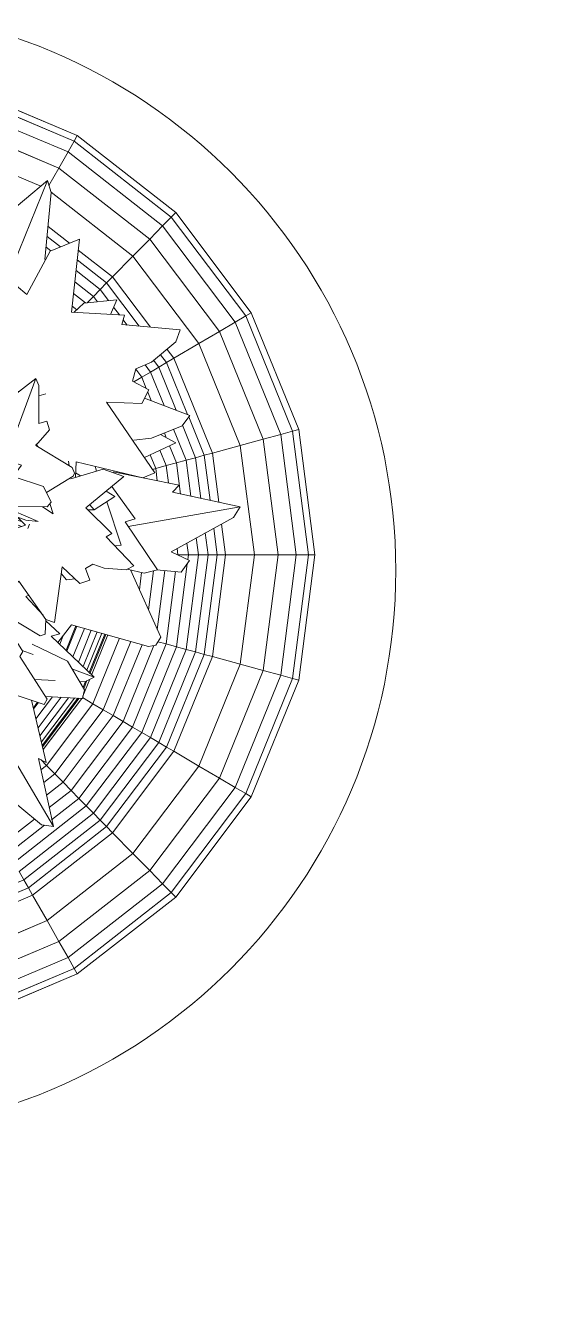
# Model space of a CAD drawing. Header units: metres. Extents: x -217 to -108, y -304 to -188.
# Drawn here: x -162.838 to -162.618, y -237.199 to -236.658 of the extents above; entities that cross this region are included whole.
import ezdxf

# ---------------------------------------------------------------- set-up
doc = ezdxf.new("R2010")
doc.units = ezdxf.units.M
for name, color, linetype, lineweight in [('A-FLOR', 192, 'Continuous', 9), ('A-WALL', 113, 'Continuous', 9), ('G-IMPT', 8, 'Continuous', 9), ('I-FURN', 30, 'Continuous', 9), ('L-PLNT', 71, 'Continuous', 9)]:
    doc.layers.add(name, color=color, linetype=linetype, lineweight=lineweight)

# ---------------------------------------------------------------- blocks, each defined once
blk = doc.blocks.new('Plant_8135 - FF_Model_ID4695_1_aconitum_dwg_Group_18-447932-Nivel 3')
at = {"layer": 'G-IMPT'}
for p, q in [((25.405, 27.629), (22.866, 28.7)), ((25.336, 27.507), (22.83, 28.565)), ((25.2, 27.267), (22.759, 28.296)), ((25.2, 27.267), (22.759, 28.296)), ((22.655, 27.9), (24.998, 26.911)), ((25.336, 27.507), (25.2, 27.267)), ((25.405, 27.629), (25.336, 27.507)), ((25.336, 27.507), (27.488, 25.825)), ((27.488, 25.825), (25.336, 27.507)), ((25.405, 27.629), (27.586, 25.924)), ((25.405, 27.629), (27.586, 25.924)), ((22.519, 27.383), (24.595, 26.507)), ((22.519, 27.383), (24.595, 26.507)), ((25.2, 27.267), (24.998, 26.911)), ((25.2, 27.267), (27.295, 25.629)), ((25.2, 27.267), (27.295, 25.629)), ((24.998, 26.911), (24.778, 26.523)), ((24.998, 26.911), (27.011, 25.338)), ((24.823, 26.379), (26.639, 24.96)), ((24.823, 26.379), (26.639, 24.96)), ((27.488, 25.825), (27.295, 25.629)), ((27.586, 25.924), (27.488, 25.825)), ((27.488, 25.825), (29.139, 23.633)), ((27.586, 25.924), (29.259, 23.703)), ((24.757, 25.616), (25.232, 25.245)), ((24.757, 25.616), (25.232, 25.245)), ((27.295, 25.629), (27.011, 25.338)), ((27.295, 25.629), (28.903, 23.494)), ((24.736, 25.395), (25.033, 25.163)), ((25.033, 25.163), (24.736, 25.395)), ((27.011, 25.338), (26.639, 24.96)), ((27.011, 25.338), (28.555, 23.289)), ((24.714, 25.157), (24.82, 25.074)), ((24.714, 25.157), (24.82, 25.074)), ((25.427, 25.092), (26.186, 24.499)), ((25.427, 25.092), (26.186, 24.499)), ((26.639, 24.96), (26.186, 24.499)), ((26.639, 24.96), (28.099, 23.021)), ((25.403, 24.873), (26.054, 24.364)), ((26.054, 24.364), (25.403, 24.873)), ((25.35, 24.389), (25.762, 24.067)), ((25.762, 24.067), (25.35, 24.389)), ((25.377, 24.639), (25.913, 24.22)), ((25.377, 24.639), (25.913, 24.22)), ((26.186, 24.499), (26.054, 24.364)), ((26.186, 24.499), (27.026, 23.383)), ((25.321, 24.127), (25.585, 23.921)), ((25.321, 24.127), (25.585, 23.921)), ((25.913, 24.22), (25.762, 24.067)), ((26.054, 24.364), (25.913, 24.22)), ((25.913, 24.22), (26.099, 23.973)), ((26.054, 24.364), (26.776, 23.406)), ((25.291, 23.852), (25.395, 23.771)), ((25.395, 23.771), (25.291, 23.852)), ((25.762, 24.067), (25.623, 23.924)), ((25.623, 23.924), (25.762, 24.067)), ((25.762, 24.067), (25.852, 23.948)), ((25.762, 24.067), (25.852, 23.948)), ((26.209, 23.826), (26.338, 23.655)), ((26.338, 23.655), (26.209, 23.826)), ((26.421, 23.545), (26.507, 23.431)), ((26.507, 23.431), (26.421, 23.545)), ((29.139, 23.633), (28.903, 23.494)), ((29.259, 23.703), (29.139, 23.633)), ((29.139, 23.633), (30.177, 21.079)), ((29.259, 23.703), (30.311, 21.116)), ((28.555, 23.289), (28.099, 23.021)), ((28.903, 23.494), (28.555, 23.289)), ((28.555, 23.289), (29.525, 20.901)), ((28.903, 23.494), (29.914, 21.008)), ((28.903, 23.494), (29.914, 21.008)), ((28.099, 23.021), (27.545, 22.695)), ((28.099, 23.021), (29.017, 20.763)), ((27.252, 22.773), (27.383, 22.6)), ((27.545, 22.695), (27.383, 22.6)), ((27.396, 22.893), (27.545, 22.695)), ((27.545, 22.695), (28.399, 20.594)), ((27.545, 22.695), (28.399, 20.594)), ((26.7, 22.45), (26.832, 22.275)), ((27.026, 22.389), (26.832, 22.275)), ((26.908, 22.547), (27.026, 22.389)), ((26.908, 22.547), (27.026, 22.389)), ((27.21, 22.498), (27.026, 22.389)), ((27.026, 22.389), (27.327, 21.649)), ((27.093, 22.653), (27.21, 22.498)), ((27.383, 22.6), (27.21, 22.498)), ((27.21, 22.498), (27.597, 21.546)), ((27.383, 22.6), (27.851, 21.45)), ((26.832, 22.275), (26.656, 22.172)), ((26.656, 22.172), (26.832, 22.275)), ((26.832, 22.275), (26.933, 22.027)), ((26.832, 22.275), (26.933, 22.027)), ((26.966, 21.945), (27.043, 21.757)), ((26.966, 21.945), (27.043, 21.757)), ((27.874, 21.394), (28.219, 20.545)), ((28.219, 20.545), (27.874, 21.394)), ((27.335, 21.039), (27.377, 20.935)), ((27.335, 21.039), (27.377, 20.935)), ((27.541, 21.124), (27.82, 20.436)), ((27.82, 20.436), (27.541, 21.124)), ((27.734, 21.209), (28.026, 20.492)), ((27.734, 21.209), (28.026, 20.492)), ((29.914, 21.008), (29.525, 20.901)), ((29.525, 20.901), (29.914, 21.008)), ((30.177, 21.079), (29.914, 21.008)), ((29.914, 21.008), (30.259, 18.34)), ((30.311, 21.116), (30.177, 21.079)), ((30.177, 21.079), (30.532, 18.34)), ((30.311, 21.116), (30.669, 18.34)), ((27.449, 20.758), (27.604, 20.377)), ((29.017, 20.763), (28.399, 20.594)), ((28.399, 20.594), (29.017, 20.763)), ((29.525, 20.901), (29.017, 20.763)), ((29.017, 20.763), (29.33, 18.34)), ((29.017, 20.763), (29.33, 18.34)), ((29.525, 20.901), (29.856, 18.34)), ((27.019, 20.557), (27.143, 20.251)), ((27.143, 20.251), (27.019, 20.557)), ((27.238, 20.659), (27.378, 20.315)), ((27.238, 20.659), (27.378, 20.315)), ((27.82, 20.436), (27.604, 20.377)), ((28.026, 20.492), (27.82, 20.436)), ((27.82, 20.436), (27.923, 19.638)), ((28.219, 20.545), (28.026, 20.492)), ((28.026, 20.492), (28.142, 19.591)), ((28.399, 20.594), (28.219, 20.545)), ((28.399, 20.594), (28.219, 20.545)), ((28.219, 20.545), (28.348, 19.547)), ((28.399, 20.594), (28.54, 19.506)), ((28.54, 19.506), (28.399, 20.594)), ((27.143, 20.251), (27.075, 20.233)), ((27.378, 20.315), (27.143, 20.251)), ((27.378, 20.315), (27.143, 20.251)), ((27.143, 20.251), (27.178, 19.981)), ((27.604, 20.377), (27.378, 20.315)), ((27.378, 20.315), (27.604, 20.377)), ((27.378, 20.315), (27.427, 19.932)), ((27.427, 19.932), (27.378, 20.315)), ((27.604, 20.377), (27.693, 19.687)), ((27.604, 20.377), (27.693, 19.687)), ((28.602, 19.021), (28.69, 18.34)), ((28.043, 18.714), (28.091, 18.34)), ((28.241, 18.823), (28.304, 18.34)), ((28.304, 18.34), (28.241, 18.823)), ((28.428, 18.926), (28.504, 18.34)), ((27.615, 18.478), (27.633, 18.34)), ((27.834, 18.599), (27.867, 18.34)), ((27.604, 16.302), (27.842, 18.143)), ((27.604, 16.302), (27.842, 18.143)), ((27.867, 18.34), (27.633, 18.34)), ((27.82, 16.243), (28.091, 18.34)), ((27.854, 18.235), (27.867, 18.34)), ((27.854, 18.235), (27.867, 18.34)), ((28.091, 18.34), (27.867, 18.34)), ((28.026, 16.187), (28.304, 18.34)), ((28.304, 18.34), (28.091, 18.34)), ((28.219, 16.134), (28.504, 18.34)), ((28.504, 18.34), (28.304, 18.34)), ((28.399, 16.085), (28.69, 18.34)), ((28.69, 18.34), (28.504, 18.34)), ((29.33, 18.34), (28.69, 18.34)), ((29.017, 15.917), (29.33, 18.34)), ((29.856, 18.34), (29.33, 18.34)), ((29.525, 15.778), (29.856, 18.34)), ((30.259, 18.34), (29.856, 18.34)), ((29.914, 15.672), (30.259, 18.34)), ((29.914, 15.672), (30.259, 18.34)), ((30.532, 18.34), (30.177, 15.6)), ((30.532, 18.34), (30.259, 18.34)), ((30.669, 18.34), (30.311, 15.563)), ((30.669, 18.34), (30.532, 18.34)), ((26.781, 17.566), (26.83, 17.947)), ((26.83, 17.947), (26.781, 17.566)), ((26.981, 17.12), (27.093, 17.986)), ((26.981, 17.12), (27.093, 17.986)), ((27.176, 16.686), (27.345, 17.989)), ((27.345, 17.989), (27.176, 16.686)), ((27.378, 16.364), (27.585, 17.968)), ((25.375, 16.763), (25.156, 16.223)), ((25.156, 16.223), (25.375, 16.763)), ((25.396, 16.757), (25.173, 16.207)), ((25.396, 16.757), (25.173, 16.207)), ((25.102, 16.567), (25.016, 16.356)), ((25.016, 16.356), (25.102, 16.567)), ((25.562, 16.71), (25.306, 16.08)), ((25.562, 16.71), (25.306, 16.08)), ((25.716, 16.666), (25.43, 15.962)), ((25.716, 16.666), (25.43, 15.962)), ((25.849, 16.629), (25.537, 15.861)), ((25.849, 16.629), (25.537, 15.861)), ((25.951, 16.6), (25.618, 15.783)), ((25.951, 16.6), (25.618, 15.783)), ((26.015, 16.582), (25.67, 15.734)), ((26.015, 16.582), (25.67, 15.734)), ((26.036, 16.576), (25.683, 15.705)), ((26.036, 16.576), (25.683, 15.705)), ((26.082, 16.563), (25.722, 15.675)), ((26.082, 16.563), (25.722, 15.675)), ((26.34, 16.49), (25.75, 15.04)), ((26.34, 16.49), (25.75, 15.04)), ((26.593, 16.418), (25.978, 14.906)), ((25.978, 14.906), (26.593, 16.418)), ((26.841, 16.348), (26.201, 14.775)), ((26.841, 16.348), (26.201, 14.775)), ((27.103, 16.33), (26.419, 14.647)), ((27.378, 16.364), (26.629, 14.523)), ((27.604, 16.302), (26.832, 14.404)), ((27.82, 16.243), (27.026, 14.29)), ((27.82, 16.243), (27.026, 14.29)), ((27.378, 16.364), (27.193, 16.414)), ((28.026, 16.187), (27.21, 14.182)), ((27.604, 16.302), (27.378, 16.364)), ((27.378, 16.364), (27.604, 16.302)), ((27.82, 16.243), (27.604, 16.302)), ((28.026, 16.187), (27.82, 16.243)), ((28.219, 16.134), (28.026, 16.187)), ((28.219, 16.134), (27.383, 14.08)), ((27.545, 13.985), (28.399, 16.085)), ((28.099, 13.659), (29.017, 15.917)), ((29.017, 15.917), (28.099, 13.659)), ((28.399, 16.085), (28.219, 16.134)), ((28.399, 16.085), (28.219, 16.134)), ((29.017, 15.917), (28.399, 16.085)), ((28.399, 16.085), (29.017, 15.917)), ((29.525, 15.778), (29.017, 15.917)), ((28.555, 13.391), (29.525, 15.778)), ((29.914, 15.672), (28.903, 13.186)), ((30.177, 15.6), (29.139, 13.047)), ((29.914, 15.672), (29.525, 15.778)), ((29.914, 15.672), (30.177, 15.6)), ((30.311, 15.563), (30.177, 15.6)), ((25.684, 15.583), (25.531, 15.205)), ((25.684, 15.583), (25.531, 15.205)), ((25.59, 15.537), (25.533, 15.397)), ((25.59, 15.537), (25.533, 15.397)), ((25.62, 15.552), (25.547, 15.373)), ((25.62, 15.552), (25.547, 15.373)), ((30.311, 15.563), (29.259, 12.977)), ((24.523, 15.073), (24.432, 14.952)), ((24.432, 14.952), (24.523, 15.073)), ((24.544, 15.066), (24.438, 14.925)), ((24.544, 15.066), (24.438, 14.925)), ((24.856, 15.194), (24.489, 14.707)), ((24.856, 15.194), (24.489, 14.707)), ((25.048, 15.183), (24.537, 14.505)), ((25.048, 15.183), (24.537, 14.505)), ((25.213, 15.173), (24.579, 14.331)), ((25.213, 15.173), (24.579, 14.331)), ((25.34, 15.166), (24.61, 14.197)), ((25.34, 15.166), (24.61, 14.197)), ((25.419, 15.161), (24.63, 14.113)), ((25.419, 15.161), (24.63, 14.113)), ((25.446, 15.16), (24.637, 14.085)), ((25.446, 15.16), (24.637, 14.085)), ((25.504, 15.156), (24.651, 14.024)), ((24.651, 14.024), (25.504, 15.156)), ((25.75, 15.04), (24.721, 13.674)), ((25.75, 15.04), (25.523, 15.174)), ((25.523, 15.174), (25.75, 15.04)), ((25.978, 14.906), (25.75, 15.04)), ((25.978, 14.906), (24.907, 13.484)), ((26.201, 14.775), (25.089, 13.298)), ((26.201, 14.775), (25.978, 14.906)), ((26.201, 14.775), (25.978, 14.906)), ((26.419, 14.647), (26.201, 14.775)), ((26.419, 14.647), (25.267, 13.118)), ((26.629, 14.523), (25.439, 12.942)), ((26.629, 14.523), (26.419, 14.647)), ((26.832, 14.404), (26.629, 14.523)), ((26.832, 14.404), (25.604, 12.774)), ((27.026, 14.29), (25.762, 12.612)), ((27.21, 14.182), (25.913, 12.459)), ((27.026, 14.29), (26.832, 14.404)), ((27.21, 14.182), (27.026, 14.29)), ((27.383, 14.08), (27.21, 14.182)), ((27.383, 14.08), (26.054, 12.315)), ((27.545, 13.985), (26.186, 12.181)), ((27.545, 13.985), (26.186, 12.181)), ((27.545, 13.985), (27.383, 14.08)), ((28.099, 13.659), (27.545, 13.985)), ((24.721, 13.674), (24.598, 13.577)), ((24.721, 13.674), (24.598, 13.577)), ((24.721, 13.674), (24.602, 13.794)), ((24.907, 13.484), (24.721, 13.674)), ((24.907, 13.484), (24.721, 13.674)), ((28.099, 13.659), (26.639, 11.72)), ((28.555, 13.391), (28.099, 13.659)), ((24.907, 13.484), (24.662, 13.292)), ((24.662, 13.292), (24.907, 13.484)), ((25.089, 13.298), (24.907, 13.484)), ((28.555, 13.391), (27.011, 11.341)), ((28.555, 13.391), (28.903, 13.186)), ((25.089, 13.298), (24.724, 13.013)), ((25.089, 13.298), (24.724, 13.013)), ((25.267, 13.118), (24.785, 12.741)), ((25.267, 13.118), (25.089, 13.298)), ((25.267, 13.118), (25.089, 13.298)), ((25.439, 12.942), (25.267, 13.118)), ((28.903, 13.186), (27.295, 11.051)), ((27.488, 10.854), (29.139, 13.047)), ((28.903, 13.186), (29.139, 13.047)), ((29.259, 12.977), (29.139, 13.047)), ((25.604, 12.774), (24.004, 11.523)), ((25.604, 12.774), (24.004, 11.523)), ((25.439, 12.942), (24.834, 12.469)), ((24.834, 12.469), (25.439, 12.942)), ((25.604, 12.774), (25.439, 12.942)), ((25.762, 12.612), (25.604, 12.774)), ((27.586, 10.755), (29.259, 12.977)), ((24.456, 12.484), (23.765, 11.944)), ((25.762, 12.612), (24.116, 11.325)), ((25.913, 12.459), (25.762, 12.612)), ((24.676, 12.346), (23.887, 11.729)), ((25.913, 12.459), (24.222, 11.138)), ((26.054, 12.315), (24.322, 10.961)), ((26.054, 12.315), (24.322, 10.961)), ((26.054, 12.315), (25.913, 12.459)), ((26.186, 12.181), (26.054, 12.315)), ((26.186, 12.181), (26.054, 12.315)), ((26.186, 12.181), (24.416, 10.796)), ((26.639, 11.72), (26.186, 12.181)), ((26.639, 11.72), (24.735, 10.232)), ((26.639, 11.72), (24.735, 10.232)), ((27.011, 11.341), (26.639, 11.72)), ((27.011, 11.341), (24.998, 9.768)), ((27.295, 11.051), (27.011, 11.341)), ((24.322, 10.961), (24.222, 11.138)), ((24.322, 10.961), (22.305, 10.11)), ((24.416, 10.796), (22.353, 9.926)), ((24.416, 10.796), (22.353, 9.926)), ((24.416, 10.796), (24.322, 10.961)), ((24.322, 10.961), (24.416, 10.796)), ((24.735, 10.232), (24.416, 10.796)), ((27.295, 11.051), (25.2, 9.413)), ((25.2, 9.413), (27.295, 11.051)), ((27.488, 10.854), (25.336, 9.172)), ((27.488, 10.854), (27.295, 11.051)), ((27.586, 10.755), (27.488, 10.854)), ((27.586, 10.755), (25.405, 9.05)), ((27.586, 10.755), (25.405, 9.05)), ((24.735, 10.232), (22.519, 9.297)), ((24.998, 9.768), (24.735, 10.232)), ((24.998, 9.768), (22.655, 8.779)), ((25.2, 9.413), (24.998, 9.768)), ((25.2, 9.413), (22.759, 8.383)), ((25.2, 9.413), (22.759, 8.383)), ((25.336, 9.172), (25.2, 9.413)), ((25.336, 9.172), (22.83, 8.115)), ((25.405, 9.05), (25.336, 9.172)), ((25.405, 9.05), (22.866, 7.979))]:
    blk.add_line(p, q, dxfattribs=at)
at = {"layer": 'G-IMPT', "flags": 128}
for points in [[(25.336, 27.507), (25.405, 27.629), (22.866, 28.7), (22.83, 28.565), (20.141, 28.925), (20.141, 28.648), (17.522, 28.296), (17.626, 27.9), (15.283, 26.911), (15.546, 26.447)], [(22.759, 28.296), (22.83, 28.565), (25.336, 27.507), (25.2, 27.267)], [(20.141, 27.702), (22.519, 27.383), (22.655, 27.9), (24.998, 26.911), (25.2, 27.267)], [(24.778, 26.523), (24.998, 26.911), (27.011, 25.338), (27.295, 25.629), (28.903, 23.494), (29.139, 23.633), (30.177, 21.079)], [(27.295, 25.629), (27.488, 25.825), (29.139, 23.633)], [(29.259, 23.703), (27.586, 25.924), (27.488, 25.825)], [(26.639, 24.96), (27.011, 25.338), (28.555, 23.289), (28.903, 23.494)], [(26.186, 24.499), (26.639, 24.96), (28.099, 23.021)], [(27.026, 23.383), (26.186, 24.499), (26.054, 24.364)], [(26.099, 23.973), (25.913, 24.22), (25.762, 24.067)], [(25.913, 24.22), (26.054, 24.364), (26.776, 23.406)], [(29.139, 23.633), (29.259, 23.703), (30.311, 21.116)], [(28.099, 23.021), (28.555, 23.289), (29.525, 20.901)], [(30.259, 18.34), (29.856, 18.34), (29.525, 20.901), (29.017, 20.763), (28.099, 23.021), (27.545, 22.695), (27.396, 22.893)], [(27.252, 22.773), (27.383, 22.6), (27.545, 22.695)], [(27.327, 21.649), (27.026, 22.389), (26.832, 22.275), (26.7, 22.45)], [(27.026, 22.389), (27.21, 22.498), (27.597, 21.546)], [(27.851, 21.45), (27.383, 22.6), (27.21, 22.498), (27.093, 22.653)], [(29.914, 21.008), (30.177, 21.079), (30.532, 18.34), (30.669, 18.34), (30.311, 15.563)], [(29.914, 21.008), (30.259, 18.34), (30.532, 18.34), (30.177, 15.6)], [(30.177, 21.079), (30.311, 21.116), (30.669, 18.34)], [(27.449, 20.758), (27.604, 20.377), (27.82, 20.436), (27.923, 19.638)], [(28.142, 19.591), (28.026, 20.492), (27.82, 20.436)], [(28.026, 20.492), (28.219, 20.545), (28.348, 19.547)], [(27.075, 20.233), (27.143, 20.251), (27.178, 19.981)], [(29.017, 15.917), (29.33, 18.34), (28.69, 18.34), (28.602, 19.021)], [(28.043, 18.714), (28.091, 18.34), (28.304, 18.34), (28.026, 16.187), (27.82, 16.243)], [(28.428, 18.926), (28.504, 18.34), (28.69, 18.34), (28.399, 16.085)], [(27.867, 18.34), (27.633, 18.34), (27.615, 18.478)], [(27.834, 18.599), (27.867, 18.34), (28.091, 18.34)], [(28.091, 18.34), (27.82, 16.243), (27.604, 16.302), (26.832, 14.404), (27.026, 14.29), (25.762, 12.612), (25.604, 12.774)], [(28.026, 16.187), (28.219, 16.134), (28.504, 18.34), (28.304, 18.34)], [(29.33, 18.34), (29.856, 18.34), (29.525, 15.778), (29.017, 15.917)], [(27.585, 17.968), (27.378, 16.364), (27.193, 16.414)], [(24.222, 11.138), (25.913, 12.459), (26.054, 12.315), (27.383, 14.08), (27.21, 14.182), (28.026, 16.187)], [(27.103, 16.33), (26.419, 14.647), (26.629, 14.523)], [(26.832, 14.404), (26.629, 14.523), (27.378, 16.364)], [(26.186, 12.181), (26.639, 11.72), (28.099, 13.659), (27.545, 13.985), (28.399, 16.085)], [(28.219, 16.134), (27.383, 14.08), (27.545, 13.985)], [(29.525, 15.778), (28.555, 13.391), (28.903, 13.186)], [(28.903, 13.186), (29.914, 15.672), (29.525, 15.778)], [(29.139, 13.047), (30.177, 15.6), (29.914, 15.672)], [(30.177, 15.6), (30.311, 15.563), (29.259, 12.977)], [(25.75, 15.04), (24.721, 13.674), (24.602, 13.794)], [(25.75, 15.04), (25.978, 14.906), (24.907, 13.484)], [(24.907, 13.484), (25.089, 13.298), (26.201, 14.775)], [(26.201, 14.775), (26.419, 14.647), (25.267, 13.118)], [(26.629, 14.523), (25.439, 12.942), (25.267, 13.118), (24.785, 12.741)], [(25.439, 12.942), (25.604, 12.774), (26.832, 14.404)], [(27.026, 14.29), (27.21, 14.182), (25.913, 12.459), (25.762, 12.612)], [(28.099, 13.659), (28.555, 13.391), (27.011, 11.341), (26.639, 11.72)], [(22.866, 7.979), (25.405, 9.05), (25.336, 9.172), (27.488, 10.854), (27.586, 10.755), (29.259, 12.977), (29.139, 13.047)], [(28.903, 13.186), (27.295, 11.051), (27.011, 11.341), (24.998, 9.768), (25.2, 9.413)], [(27.295, 11.051), (27.488, 10.854), (29.139, 13.047), (28.903, 13.186)], [(25.762, 12.612), (24.116, 11.325), (24.222, 11.138), (22.253, 10.307)], [(24.456, 12.484), (23.765, 11.944), (23.887, 11.729)], [(24.004, 11.523), (23.887, 11.729), (24.676, 12.346)], [(22.519, 9.297), (24.735, 10.232), (24.416, 10.796), (26.186, 12.181)], [(22.305, 10.11), (24.322, 10.961), (24.222, 11.138)], [(24.735, 10.232), (24.998, 9.768), (22.655, 8.779), (22.759, 8.383), (20.141, 8.032)], [(20.141, 7.613), (22.866, 7.979), (22.83, 8.115), (25.336, 9.172), (25.2, 9.413)]]:
    blk.add_lwpolyline(points, dxfattribs=at)
blk = doc.blocks.new('Plant_8135 - FF_Model_ID4695_1_aconitum_dwg_Group_19-447933-Nivel 3')
blk.add_blockref('Plant_8135 - FF_Model_ID4695_1_aconitum_dwg_Group_18-447932-Nivel 3', (0, 0))
blk = doc.blocks.new('Plant_8135 - FF_Model_ID4695_1_aconitum_dwg_leaf3-447935-Nivel 3')
at = {"layer": 'G-IMPT'}
for p, q in [((0.08358, 0.16004), (0.06421, 0.14372)), ((0.06678, 0.11868), (0.08358, 0.16004)), ((0.08358, 0.16004), (0.08514, 0.15502)), ((0.02726, 0.15302), (0.02345, 0.15255)), ((0.04408, 0.13112), (0.02726, 0.15302)), ((0.08251, 0.12663), (0.08514, 0.15502)), ((0.04408, 0.13112), (0.06291, 0.14761)), ((0.06421, 0.14372), (0.06291, 0.14761)), ((0.06051, 0.10323), (0.06632, 0.11755))]:
    blk.add_line(p, q, dxfattribs=at)
blk = doc.blocks.new('Plant_8135 - FF_Model_ID4695_1_aconitum_dwg_Group_2-447936-Nivel 3')
blk.add_blockref('Plant_8135 - FF_Model_ID4695_1_aconitum_dwg_leaf3-447935-Nivel 3', (0, 0))
blk = doc.blocks.new('Plant_8135 - FF_Model_ID4695_1_aconitum_dwg_leaf3-V142-Nivel 3')
at = {"layer": 'G-IMPT'}
for p, q in [((0.06244, 0.05469), (0.05644, 0.05178)), ((0.06244, 0.05469), (0.06514, 0.04221)), ((0.05196, 0.04531), (0.05644, 0.05178)), ((0.03927, 0.03201), (0.04099, 0.04427)), ((0.04872, 0.04802), (0.04099, 0.04427)), ((0.04872, 0.04802), (0.05196, 0.04531)), ((0.02359, 0.03907), (0.02757, 0.04129)), ((0.02359, 0.03907), (0.02495, 0.03628)), ((0.03927, 0.03201), (0.02757, 0.04129)), ((0.06514, 0.04221), (0.05775, 0.03759)), ((0.05775, 0.03759), (0.06917, 0.04083)), ((0.06917, 0.04083), (0.0726, 0.03971)), ((0.06917, 0.0351), (0.0726, 0.03971)), ((0.02495, 0.03628), (0.00737, 0.03273)), ((0.01674, 0.02766), (0.00737, 0.03273)), ((0.06912, 0.0349), (0.08188, 0.03076)), ((0.01404, 0.01295), (0.01674, 0.02766)), ((0.03927, 0.03201), (0.05894, -0.0085)), ((0.08188, 0.03076), (0.08509, 0.02415)), ((0.0661, 0.02226), (0.08343, 0.02208)), ((0.08343, 0.02208), (0.08509, 0.02415)), ((0.06395, 0.01658), (0.06313, 0.00655)), ((0.01404, 0.01295), (0.01477, 0.01145)), ((0.0173, 0.0103), (0.01477, 0.01145)), ((0.03608, 0.01483), (0.0173, 0.0103)), ((0.03608, 0.01483), (0.03719, 0.00474)), ((0.04259, 0.00624), (0.04098, 0.00276)), ((0.04259, 0.00624), (0.05555, -0.00697)), ((0.05894, -0.0085), (0.06059, 0.00743)), ((0.06059, 0.00743), (0.06313, 0.00655)), ((0.03719, 0.00474), (0.04098, 0.00276)), ((0.05894, -0.0085), (0.05555, -0.00697))]:
    blk.add_line(p, q, dxfattribs=at)
blk = doc.blocks.new('Plant_8135 - FF_Model_ID4695_1_aconitum_dwg_Group_6-V143-Nivel 3')
at = {"layer": 'G-IMPT'}
for p, q in [((0.02898, 0.05704), (0.02748, 0.05631)), ((0.02898, 0.05704), (0.03511, 0.04442)), ((0.0336, 0.04369), (0.02874, 0.05371)), ((0.0336, 0.04369), (0.02874, 0.05371)), ((0.0336, 0.04369), (0.03511, 0.04442)), ((0.0336, 0.04369), (0.03927, 0.03201)), ((0.03511, 0.04442), (0.03969, 0.03499)), ((0.03969, 0.03499), (0.03511, 0.04442)), ((0.03981, 0.0309), (0.04131, 0.03164))]:
    blk.add_line(p, q, dxfattribs=at)
at = {"layer": 'G-IMPT', "flags": 128}
for points in [[(0.02748, 0.05631), (0.02898, 0.05704), (0.03511, 0.04442)], [(0.03511, 0.04442), (0.0336, 0.04369), (0.03927, 0.03201)]]:
    blk.add_lwpolyline(points, dxfattribs=at)
blk.add_blockref('Plant_8135 - FF_Model_ID4695_1_aconitum_dwg_leaf3-V142-Nivel 3', (0, 0))
blk = doc.blocks.new('Plant_8135 - FF_Model_ID4695_1_aconitum_dwg_leaf1-V144-Nivel 3')
at = {"layer": 'G-IMPT'}
for p, q in [((0.08469, 0.13018), (0.0971, 0.13532)), ((0.09373, 0.10444), (0.0971, 0.13532)), ((0.0748, 0.11194), (0.08469, 0.13018)), ((0.06839, 0.10026), (0.06612, 0.11925)), ((0.06612, 0.11925), (0.0748, 0.11194)), ((0.05369, 0.10443), (0.06839, 0.10026)), ((0.09373, 0.10444), (0.11608, 0.10312)), ((0.11504, 0.09915), (0.11608, 0.10312)), ((0.11504, 0.09915), (0.13965, 0.09692)), ((0.13965, 0.09692), (0.13791, 0.09183)), ((0.1276, 0.08324), (0.13791, 0.09183)), ((0.1276, 0.08324), (0.12094, 0.08048)), ((0.11954, 0.0752), (0.12094, 0.08048)), ((0.07146, 0.07084), (0.0683, 0.07106)), ((0.11954, 0.0752), (0.12646, 0.07158)), ((0.12346, 0.06581), (0.12646, 0.07158)), ((0.1086, 0.06632), (0.12903, 0.03649)), ((0.1086, 0.06632), (0.12346, 0.06581)), ((0.09539, 0.03451), (0.09568, 0.04119)), ((0.09568, 0.04119), (0.12391, 0.03437)), ((0.12391, 0.03437), (0.12903, 0.03649))]:
    blk.add_line(p, q, dxfattribs=at)
blk = doc.blocks.new('Plant_8135 - FF_Model_ID4695_1_aconitum_dwg_Group_8-447942-Nivel 3')
at = {"layer": 'G-IMPT'}
for p, q in [((0.06841, 0.06972), (0.07116, 0.07086)), ((0.07116, 0.07086), (0.06841, 0.06972)), ((0.03285, 0.05499), (0.04268, 0.05906)), ((0.03285, 0.05499), (0.04268, 0.05906)), ((0.03906, 0.05508), (0.03443, 0.05316)), ((0.03906, 0.05508), (0.03443, 0.05316)), ((0.04379, 0.05704), (0.03955, 0.05529)), ((0.04379, 0.05704), (0.03955, 0.05529))]:
    blk.add_line(p, q, dxfattribs=at)
blk.add_blockref('Plant_8135 - FF_Model_ID4695_1_aconitum_dwg_leaf1-V144-Nivel 3', (0, 0))
blk = doc.blocks.new('Plant_8135 - FF_Model_ID4695_1_aconitum_dwg_leaf3-V146-Nivel 3')
at = {"layer": 'G-IMPT'}
for p, q in [((0.08284, -0.02611), (0.08879, -0.03159)), ((0.0852, -0.03262), (0.08879, -0.03159)), ((0.10333, -0.04985), (0.0852, -0.03262)), ((0.07291, -0.03856), (0.07754, -0.04028)), ((0.09395, -0.04637), (0.10333, -0.04985)), ((0.05655, -0.05302), (0.05615, -0.05626)), ((0.07817, -0.05089), (0.08683, -0.05127)), ((0.09711, -0.05172), (0.09931, -0.05182)), ((0.10333, -0.04985), (0.09931, -0.05182)), ((0.02077, -0.05688), (0.01948, -0.05734)), ((0.05549, -0.06167), (0.05482, -0.06717))]:
    blk.add_line(p, q, dxfattribs=at)
blk = doc.blocks.new('Plant_8135 - FF_Model_ID4695_1_aconitum_dwg_Group_10-V147-Nivel 3')
blk.add_blockref('Plant_8135 - FF_Model_ID4695_1_aconitum_dwg_leaf3-V146-Nivel 3', (0, 0))
blk = doc.blocks.new('Plant_8135 - FF_Model_ID4695_1_aconitum_dwg_leaf3-V158-Nivel 3')
at = {"layer": 'G-IMPT'}
for p, q in [((0.06532, 0.03999), (0.07868, 0.07642)), ((0.07868, 0.07642), (0.06741, 0.0677)), ((0.07868, 0.07642), (0.07992, 0.07335)), ((0.03878, 0.06621), (0.04096, 0.07215)), ((0.04335, 0.07242), (0.04096, 0.07215)), ((0.05542, 0.06094), (0.04335, 0.07242)), ((0.07991, 0.05729), (0.07992, 0.07335)), ((0.04435, 0.05599), (0.03878, 0.06621)), ((0.05542, 0.06094), (0.06634, 0.06975)), ((0.06741, 0.0677), (0.06634, 0.06975)), ((0.04435, 0.05599), (0.039, 0.0552)), ((0.04048, 0.05248), (0.039, 0.0552)), ((0.07863, 0.04806), (0.08447, 0.05471)), ((0.07991, 0.05729), (0.08325, 0.05831)), ((0.08447, 0.05471), (0.08325, 0.05831)), ((0.03669, 0.04116), (0.04218, 0.04922)), ((0.04989, 0.04763), (0.04048, 0.05248)), ((0.04218, 0.04922), (0.04864, 0.04789)), ((0.07863, 0.04806), (0.09402, 0.03871)), ((0.03749, 0.03951), (0.0402, 0.03865)), ((0.09402, 0.03871), (0.09496, 0.03642)), ((0.09446, 0.03507), (0.08314, 0.02817)), ((0.09446, 0.03507), (0.09496, 0.03642)), ((0.0815, 0.0221), (0.086, 0.01916)), ((0.08458, 0.02352), (0.086, 0.01916))]:
    blk.add_line(p, q, dxfattribs=at)
blk = doc.blocks.new('Plant_8135 - FF_Model_ID4695_1_aconitum_dwg_Group_6-V159-Nivel 3')
at = {"layer": 'G-IMPT'}
blk.add_line((0.06569, 0.04099), (0.06425, 0.04143), dxfattribs=at)
blk.add_blockref('Plant_8135 - FF_Model_ID4695_1_aconitum_dwg_leaf3-V158-Nivel 3', (0, 0))
blk = doc.blocks.new('Plant_8135 - FF_Model_ID4695_1_aconitum_dwg_leaf2-V162-Nivel 3')
at = {"layer": 'G-IMPT'}
for p, q in [((0.06179, 0.08484), (0.06684, 0.08922)), ((0.06747, 0.08137), (0.06684, 0.08922)), ((0.06849, 0.06865), (0.06795, 0.07542)), ((0.06258, 0.06672), (0.06051, 0.06905)), ((0.07992, 0.06907), (0.08295, 0.06983)), ((0.03326, 0.05278), (0.03925, 0.05474)), ((0.04202, 0.05565), (0.04416, 0.05635)), ((0.03326, 0.05278), (0.03718, 0.04837)), ((0.07982, 0.04734), (0.07863, 0.04867)), ((0.04047, 0.0467), (0.03718, 0.04837)), ((0.09547, 0.03644), (0.09757, 0.03518)), ((0.10836, 0.02869), (0.11208, 0.02645)), ((0.10336, 0.02085), (0.10143, 0.02302)), ((0.10336, 0.02085), (0.11208, 0.02645)), ((0.07158, 0.01701), (0.06635, 0.01951)), ((0.10336, 0.02085), (0.10072, 0.02085))]:
    blk.add_line(p, q, dxfattribs=at)
blk = doc.blocks.new('Plant_8135 - FF_Model_ID4695_1_aconitum_dwg_Group_9-V163-Nivel 3')
blk.add_blockref('Plant_8135 - FF_Model_ID4695_1_aconitum_dwg_leaf2-V162-Nivel 3', (0, 0))
blk = doc.blocks.new('Plant_8135 - FF_Model_ID4695_1_aconitum_dwg_leaf3-V164-Nivel 3')
at = {"layer": 'G-IMPT'}
for p, q in [((0.03133, 0.00324), (0.0264, 0.01155)), ((0.03687, 0.0076), (0.0264, 0.01155)), ((0.02784, -0.00125), (0.03133, 0.00324)), ((0.04979, -0.00392), (0.04794, 0.00079)), ((0.064, 0.00399), (0.06051, 0.00433)), ((0.064, 0.00399), (0.06471, 0.00215)), ((0.04975, -0.00503), (0.04874, -0.03087)), ((0.04979, -0.00392), (0.05099, -0.00232)), ((0.04056, -0.01574), (0.03344, -0.01336)), ((0.04056, -0.01574), (0.03735, -0.02409)), ((0.0745, -0.01574), (0.07568, -0.01525)), ((0.0745, -0.01574), (0.0817, -0.02373)), ((0.03735, -0.02409), (0.03938, -0.0274)), ((0.04196, -0.02546), (0.03938, -0.0274)), ((0.04196, -0.02546), (0.04369, -0.03195)), ((0.06552, -0.02333), (0.05786, -0.03487)), ((0.06552, -0.02333), (0.08044, -0.03247)), ((0.08287, -0.02537), (0.08262, -0.03166)), ((0.08044, -0.03247), (0.08262, -0.03166)), ((0.05123, -0.04018), (0.05623, -0.03299)), ((0.05623, -0.03299), (0.05786, -0.03487))]:
    blk.add_line(p, q, dxfattribs=at)
blk = doc.blocks.new('Plant_8135 - FF_Model_ID4695_1_aconitum_dwg_Group_6-V165-Nivel 3')
at = {"layer": 'G-IMPT'}
for p, q in [((0.04977, -0.00108), (0.04975, -0.00392)), ((0.04977, -0.00108), (0.04975, -0.00392)), ((0.04975, -0.00503), (0.05124, -0.00517))]:
    blk.add_line(p, q, dxfattribs=at)
blk.add_blockref('Plant_8135 - FF_Model_ID4695_1_aconitum_dwg_leaf3-V164-Nivel 3', (0, 0))
blk = doc.blocks.new('Plant_8135 - FF_Model_ID4695_1_aconitum_dwg_leaf1-V178-Nivel 3')
at = {"layer": 'G-IMPT'}
for p, q in [((0.09241, 0.04139), (0.09269, 0.03952)), ((0.09351, 0.03394), (0.10711, 0.03811)), ((0.10711, 0.03811), (0.11593, 0.03489)), ((0.09984, 0.02172), (0.11593, 0.03489)), ((0.06767, 0.02097), (0.06639, 0.02226)), ((0.09984, 0.02172), (0.1108, 0.01088)), ((0.07426, 0.0143), (0.07075, 0.01785)), ((0.06347, 0.01069), (0.07426, 0.0143)), ((0.10842, 0.00946), (0.1108, 0.01088)), ((0.06549, 0.00431), (0.06051, 0.00612)), ((0.10842, 0.00946), (0.12013, -0.00285)), ((0.06549, 0.00431), (0.06228, -0.0179)), ((0.08983, -0.00323), (0.08656, -0.02678)), ((0.08983, -0.00323), (0.0973, -0.01027)), ((0.09963, -0.004), (0.10281, -0.00213)), ((0.09963, -0.004), (0.10153, -0.00889)), ((0.10753, -0.00386), (0.10281, -0.00213)), ((0.10753, -0.00386), (0.11687, -0.00447)), ((0.12013, -0.00285), (0.11687, -0.00447)), ((0.06228, -0.0179), (0.07146, -0.0093)), ((0.07146, -0.0093), (0.08292, -0.02545)), ((0.0973, -0.01027), (0.10153, -0.00889)), ((0.08292, -0.02545), (0.08656, -0.02678))]:
    blk.add_line(p, q, dxfattribs=at)
blk = doc.blocks.new('Plant_8135 - FF_Model_ID4695_1_aconitum_dwg_Group_5-V179-Nivel 3')
at = {"layer": 'G-IMPT'}
for p, q in [((0.06413, 0.01689), (0.0728, 0.01382)), ((0.0728, 0.01382), (0.06413, 0.01689)), ((0.06508, 0.01865), (0.0726, 0.01598)), ((0.0726, 0.01598), (0.06508, 0.01865)), ((0.0753, 0.01293), (0.07599, 0.01478))]:
    blk.add_line(p, q, dxfattribs=at)
blk.add_blockref('Plant_8135 - FF_Model_ID4695_1_aconitum_dwg_leaf1-V178-Nivel 3', (0, 0))
blk = doc.blocks.new('Plant_8135 - FF_Model_ID4695_1_aconitum_dwg_leaf2-V186-Nivel 3')
at = {"layer": 'G-IMPT'}
for p, q in [((0.06445, -0.02495), (0.0732, -0.03902)), ((0.07195, -0.04113), (0.0732, -0.03902)), ((0.07195, -0.04113), (0.08346, -0.05921)), ((0.05714, -0.06253), (0.05559, -0.05271)), ((0.05559, -0.05271), (0.08217, -0.0614)), ((0.02085, -0.05715), (0.02047, -0.05591)), ((0.02177, -0.06008), (0.02132, -0.05865)), ((0.04514, -0.05478), (0.04631, -0.05689)), ((0.05714, -0.06253), (0.04631, -0.05689)), ((0.08217, -0.0614), (0.08346, -0.05921))]:
    blk.add_line(p, q, dxfattribs=at)
blk = doc.blocks.new('Plant_8135 - FF_Model_ID4695_1_aconitum_dwg_Group_9-V187-Nivel 3')
blk.add_blockref('Plant_8135 - FF_Model_ID4695_1_aconitum_dwg_leaf2-V186-Nivel 3', (0, 0))
blk = doc.blocks.new('Plant_8135 - FF_Model_ID4695_1_aconitum_dwg_leaf1-V190-Nivel 3')
at = {"layer": 'G-IMPT'}
for p, q in [((0.09468, 0.10421), (0.09892, 0.10823)), ((0.09892, 0.10823), (0.11293, 0.10965)), ((0.11016, 0.10347), (0.11293, 0.10965)), ((0.12464, 0.06808), (0.1438, 0.0608)), ((0.1438, 0.0608), (0.1405, 0.05642)), ((0.12755, 0.0511), (0.1405, 0.05642)), ((0.12755, 0.0511), (0.12004, 0.05034)), ((0.10368, 0.03926), (0.10434, 0.03726)), ((0.11518, 0.03648), (0.11808, 0.03556)), ((0.10863, 0.02424), (0.1147, 0.00587)), ((0.11209, 0.00561), (0.1147, 0.00587))]:
    blk.add_line(p, q, dxfattribs=at)
blk = doc.blocks.new('Plant_8135 - FF_Model_ID4695_1_aconitum_dwg_Group_4-447948-Nivel 3')
blk.add_blockref('Plant_8135 - FF_Model_ID4695_1_aconitum_dwg_leaf1-V190-Nivel 3', (0, 0))
blk = doc.blocks.new('Plant_8135 - FF_Model_ID4695_1_aconitum_dwg_leaf1-V191-Nivel 3')
at = {"layer": 'G-IMPT'}
for p, q in [((0.12456, 0.04302), (0.13778, 0.04919)), ((0.13136, 0.05266), (0.13778, 0.04919)), ((0.11081, 0.03069), (0.1207, 0.0171)), ((0.11644, 0.01575), (0.1207, 0.0171)), ((0.11644, 0.01575), (0.13014, -0.00448)), ((0.11732, -0.00425), (0.12441, -0.00589)), ((0.13014, -0.00448), (0.12441, -0.00589)), ((0.08944, -0.00603), (0.09157, -0.00879)), ((0.09157, -0.00879), (0.09529, -0.00838)), ((0.06984, -0.02598), (0.06853, -0.02896)), ((0.06615, -0.02767), (0.06853, -0.02896))]:
    blk.add_line(p, q, dxfattribs=at)
blk = doc.blocks.new('Plant_8135 - FF_Model_ID4695_1_aconitum_dwg_Group_4-V192-Nivel 3')
at = {"layer": 'G-IMPT'}
blk.add_line((0.0351, 0.04539), (0.03642, 0.04492), dxfattribs=at)
blk.add_line((0.0351, 0.04539), (0.03642, 0.04492), dxfattribs=at)
blk.add_blockref('Plant_8135 - FF_Model_ID4695_1_aconitum_dwg_leaf1-V191-Nivel 3', (0, 0))
blk = doc.blocks.new('Plant_8135 - FF_Model_ID4695_1_aconitum_dwg_leaf3-V206-Nivel 3')
at = {"layer": 'G-IMPT'}
for p, q in [((0.07706, -0.03595), (0.09205, -0.04315)), ((0.09205, -0.04315), (0.09918, -0.05524)), ((0.08269, -0.058), (0.09836, -0.0589)), ((0.09836, -0.0589), (0.09918, -0.05524)), ((0.05602, -0.06194), (0.08615, -0.11299)), ((0.07687, -0.05966), (0.0831, -0.08599)), ((0.04603, -0.07968), (0.0439, -0.08212)), ((0.04603, -0.07968), (0.05203, -0.10126)), ((0.08615, -0.11299), (0.07973, -0.08429)), ((0.07973, -0.08429), (0.0831, -0.08599)), ((0.05834, -0.09352), (0.05784, -0.10258)), ((0.05834, -0.09352), (0.08107, -0.11235)), ((0.05203, -0.10126), (0.05784, -0.10258)), ((0.08615, -0.11299), (0.08107, -0.11235))]:
    blk.add_line(p, q, dxfattribs=at)
blk = doc.blocks.new('Plant_8135 - FF_Model_ID4695_1_aconitum_dwg_Group_2-V207-Nivel 3')
blk.add_blockref('Plant_8135 - FF_Model_ID4695_1_aconitum_dwg_leaf3-V206-Nivel 3', (0, 0))
blk = doc.blocks.new('Plant_8135 - FF_Model_ID4695_1_aconitum_dwg_leaf3-V208-Nivel 3')
at = {"layer": 'G-IMPT'}
for p, q in [((0.11136, 0.03685), (0.13929, 0.03131)), ((0.1364, 0.02828), (0.13929, 0.03131)), ((0.16502, 0.02216), (0.1364, 0.02828)), ((0.11772, 0.01386), (0.16502, 0.02216)), ((0.16502, 0.02216), (0.16229, 0.01767)), ((0.13582, 0.0031), (0.16229, 0.01767)), ((0.13582, 0.0031), (0.14368, -0.00052)), ((0.11868, -0.00456), (0.13144, -0.033)), ((0.12983, -0.00456), (0.14004, -0.00545)), ((0.14004, -0.00545), (0.14368, -0.00052)), ((0.0937, -0.0277), (0.0879, -0.03519)), ((0.12625, -0.03691), (0.0937, -0.0277)), ((0.12625, -0.03691), (0.1294, -0.03636)), ((0.13144, -0.033), (0.1294, -0.03636))]:
    blk.add_line(p, q, dxfattribs=at)
blk = doc.blocks.new('Plant_8135 - FF_Model_ID4695_1_aconitum_dwg_Group_2-V209-Nivel 3')
blk.add_blockref('Plant_8135 - FF_Model_ID4695_1_aconitum_dwg_leaf3-V208-Nivel 3', (0, 0))
blk = doc.blocks.new('Plant_8135 - FF_Model_ID4695_1_aconitum_dwg-447931-Nivel 3')
at = {"layer": 'G-IMPT'}
for p, q in [((0.06529, 0.01991), (0.07439, 0.01648)), ((0.06916, 0.02041), (0.07961, 0.01589)), ((0.07439, 0.01648), (0.07961, 0.01589))]:
    blk.add_line(p, q, dxfattribs=at)
at = {"xscale": 0.01907622213224961, "yscale": 0.01907622213224961, "zscale": 0.01907622213224961}
blk.add_blockref('Plant_8135 - FF_Model_ID4695_1_aconitum_dwg_Group_19-447933-Nivel 3', (-0.38845, -0.34801), dxfattribs=at)
for name in ['Plant_8135 - FF_Model_ID4695_1_aconitum_dwg_Group_2-447936-Nivel 3', 'Plant_8135 - FF_Model_ID4695_1_aconitum_dwg_Group_8-447942-Nivel 3', 'Plant_8135 - FF_Model_ID4695_1_aconitum_dwg_Group_4-447948-Nivel 3', 'Plant_8135 - FF_Model_ID4695_1_aconitum_dwg_Group_9-V163-Nivel 3', 'Plant_8135 - FF_Model_ID4695_1_aconitum_dwg_Group_6-V159-Nivel 3', 'Plant_8135 - FF_Model_ID4695_1_aconitum_dwg_Group_6-V143-Nivel 3', 'Plant_8135 - FF_Model_ID4695_1_aconitum_dwg_Group_4-V192-Nivel 3', 'Plant_8135 - FF_Model_ID4695_1_aconitum_dwg_Group_5-V179-Nivel 3', 'Plant_8135 - FF_Model_ID4695_1_aconitum_dwg_Group_2-V209-Nivel 3', 'Plant_8135 - FF_Model_ID4695_1_aconitum_dwg_Group_6-V165-Nivel 3', 'Plant_8135 - FF_Model_ID4695_1_aconitum_dwg_Group_10-V147-Nivel 3', 'Plant_8135 - FF_Model_ID4695_1_aconitum_dwg_Group_9-V187-Nivel 3', 'Plant_8135 - FF_Model_ID4695_1_aconitum_dwg_Group_2-V207-Nivel 3']:
    blk.add_blockref(name, (0, 0))
blk = doc.blocks.new('Plant_8135 - Plant_8135-448016-Nivel 3')
blk.add_blockref('Plant_8135 - FF_Model_ID4695_1_aconitum_dwg-447931-Nivel 3', (0.00731, 0.00479))
blk = doc.blocks.new('COALESSE_CIRCA_-_Round_Table_7629 - COALESSE_CIRCA_-_Round_Table_7629-1016699-Nivel 3')
at = {"layer": 'I-FURN'}
for radius in [0.5334, 0.23813]:
    blk.add_arc((0, 0), radius, 270, 90, dxfattribs=at)

msp = doc.modelspace()

# ---------------------------------------------------------------- linework, layer by layer
at = {"layer": 'A-FLOR'}
msp.add_arc((-160.10224, -239.13938), 2.73442, 127.72466, 292.16121, dxfattribs=at)
at = {"layer": 'A-WALL'}
for radius, start, end in [(4.47242, 116.29265, 191.74552), (4.27242, 116.38603, 292.21126), (4.27242, 122.90905, 292.21126)]:
    msp.add_arc((-160.10224, -239.13938), radius, start, end, dxfattribs=at)

# ---------------------------------------------------------------- block references
at = {"layer": 'I-FURN'}
msp.add_blockref('COALESSE_CIRCA_-_Round_Table_7629 - COALESSE_CIRCA_-_Round_Table_7629-1016699-Nivel 3', (-162.9196, -236.88847), dxfattribs=at)
at = {"layer": 'L-PLNT'}
msp.add_blockref('Plant_8135 - Plant_8135-448016-Nivel 3', (-162.9196, -236.88847), dxfattribs=at)

doc.saveas('drawing.dxf')
